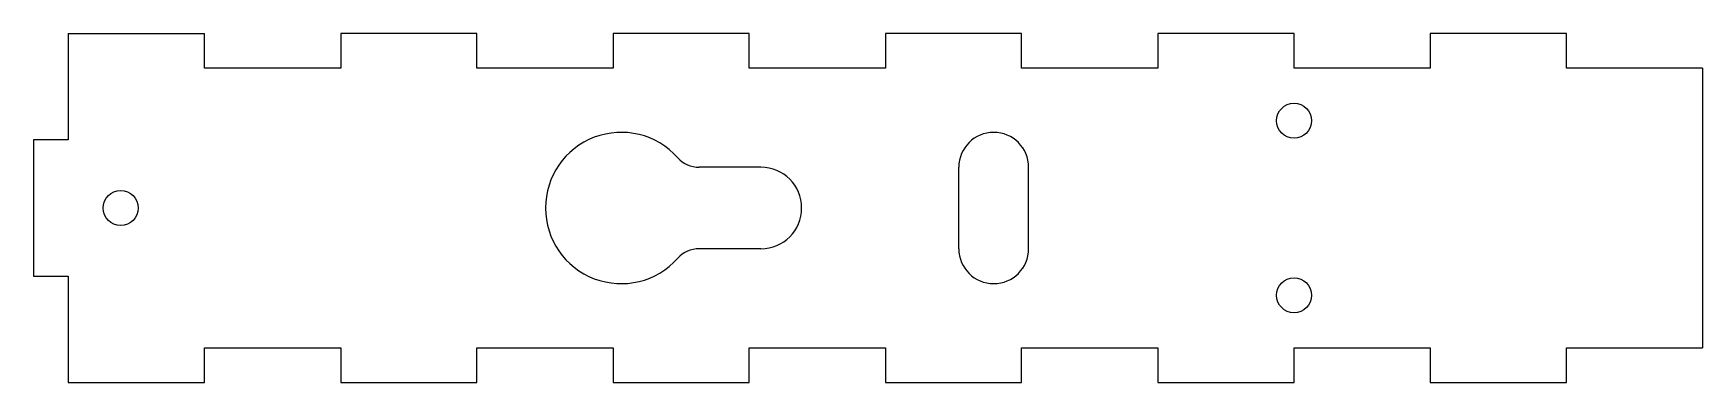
# Model space of a CAD drawing. Extents: x -100 to 43, y -122 to -92.
import ezdxf

# ---------------------------------------------------------------- set-up
doc = ezdxf.new("R2010")
doc.units = 0
doc.layers.add('VISIBLE', color=7, linetype='CONTINUOUS')

msp = doc.modelspace()

# ---------------------------------------------------------------- linework, layer by layer
at = {"layer": 'VISIBLE'}
for p, q in [((-97.05, -92.1), (-85.35, -92.1)), ((-97.05, -92.1), (-97.05, -101.25)), ((-85.35, -95.1), (-85.35, -92.1)), ((-61.95, -92.1), (-73.65, -92.1)), ((-73.65, -92.1), (-73.65, -95.1)), ((-61.95, -95.1), (-61.95, -92.1)), ((-38.55, -92.1), (-50.25, -92.1)), ((-50.25, -92.1), (-50.25, -95.1)), ((-38.55, -95.1), (-38.55, -92.1)), ((-15.15, -92.1), (-26.85, -92.1)), ((-26.85, -92.1), (-26.85, -95.1)), ((-15.15, -95.1), (-15.15, -92.1)), ((8.25, -92.1), (-3.45, -92.1)), ((-3.45, -92.1), (-3.45, -95.1)), ((8.25, -95.1), (8.25, -92.1)), ((31.65, -92.1), (19.95, -92.1)), ((19.95, -92.1), (19.95, -95.1)), ((31.65, -95.1), (31.65, -92.1)), ((-73.65, -95.1), (-85.35, -95.1)), ((-50.25, -95.1), (-61.95, -95.1)), ((-26.85, -95.1), (-38.55, -95.1)), ((-3.45, -95.1), (-15.15, -95.1)), ((19.95, -95.1), (8.25, -95.1)), ((43.35, -95.1), (31.65, -95.1)), ((43.35, -95.1), (43.35, -119.1)), ((-97.05, -101.25), (-100.05, -101.25)), ((-100.05, -101.25), (-100.05, -112.95)), ((-37.55, -103.6), (-42.84, -103.6)), ((-20.55, -110.6), (-20.55, -103.6)), ((-14.55, -110.6), (-14.55, -103.6)), ((-37.55, -110.6), (-42.84, -110.6)), ((-100.05, -112.95), (-97.05, -112.95)), ((-97.05, -112.95), (-97.05, -122.1)), ((-85.35, -122.1), (-85.35, -119.1)), ((-85.35, -119.1), (-73.65, -119.1)), ((-73.65, -119.1), (-73.65, -122.1)), ((-61.95, -122.1), (-61.95, -119.1)), ((-61.95, -119.1), (-50.25, -119.1)), ((-50.25, -119.1), (-50.25, -122.1)), ((-38.55, -122.1), (-38.55, -119.1)), ((-38.55, -119.1), (-26.85, -119.1)), ((-26.85, -119.1), (-26.85, -122.1)), ((-15.15, -122.1), (-15.15, -119.1)), ((-15.15, -119.1), (-3.45, -119.1)), ((-3.45, -119.1), (-3.45, -122.1)), ((8.25, -122.1), (8.25, -119.1)), ((8.25, -119.1), (19.95, -119.1)), ((19.95, -119.1), (19.95, -122.1)), ((31.65, -122.1), (31.65, -119.1)), ((31.65, -119.1), (43.35, -119.1)), ((-97.05, -122.1), (-85.35, -122.1)), ((-73.65, -122.1), (-61.95, -122.1)), ((-50.25, -122.1), (-38.55, -122.1)), ((-26.85, -122.1), (-15.15, -122.1)), ((-3.45, -122.1), (8.25, -122.1)), ((19.95, -122.1), (31.65, -122.1))]:
    msp.add_line(p, q, dxfattribs=at)
for centre in [(8.25, -99.6), (-92.55, -107.1), (8.25, -114.6)]:
    msp.add_circle(centre, 1.5, dxfattribs=at)
for centre, radius, start, end in [((-49.55, -107.1), 6.5, 41.8103, 318.1897), ((-17.55, -103.6), 3, 0, 180), ((-42.84, -101.1), 2.5, 221.8103, 270), ((-37.55, -107.1), 3.5, 270, 90), ((-42.84, -113.1), 2.5, 90, 138.1897), ((-17.55, -110.6), 3, 180, 0)]:
    msp.add_arc(centre, radius, start, end, dxfattribs=at)

doc.saveas('drawing.dxf')
